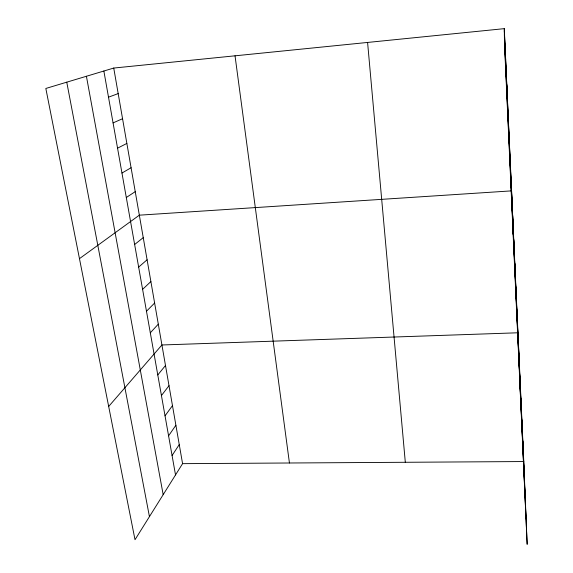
<?xml version="1.0" encoding="UTF-8"?>
<svg xmlns="http://www.w3.org/2000/svg" width="573" height="573" viewBox="0 0 573 573"><rect width="100%" height="100%" fill="white"/><g stroke="black" fill="none" stroke-linecap="round" stroke-linejoin="round"><path stroke-width="0.86" d="M113.741 68.051L182.572 463.657L135.006 539.709L45.833 88.464L113.741 68.051L504.29 28.65L527.167 544.35L504.498 43.713L504.29 28.65M172.079 455.521L179.249 444.591M168.584 435.831L175.882 425.245M165.038 415.84L172.473 405.62M161.436 395.549L169.006 385.701M157.783 374.95L165.49 365.495M108.677 406.458L161.923 344.982L518.013 332.777L520.549 398.228M150.305 332.806L158.298 324.16M146.48 311.246L154.617 303.024M142.598 289.344L150.885 281.565M138.652 267.097L147.096 259.777M134.641 244.499L143.243 237.645M79.468 258.645L139.332 215.176L511.61 190.866L513.136 234.464M126.304 197.499L135.242 191.647M121.963 173.046L131.081 167.739M117.551 148.185L126.855 143.429M113.067 122.901L122.558 118.718M108.505 97.181L118.181 93.6M182.572 463.657L523.822 461.552M66.762 82.175L149.438 516.631M86.416 76.266L163.176 494.671M103.863 71.016L175.517 474.931M235.03 55.81L289.437 462.998M367.587 42.438L405.312 462.282M504.433 39.014L526.143 519.016M504.319 30.813L524.316 473.699M504.376 34.652L525.176 495.079M522.891 440.924L523.364 452.67M521.946 419.973L522.397 431.311M520.012 377.07L520.427 387.541M520.986 398.693L521.423 409.602M519.023 355.102L519.41 365.116M516.989 310.093L517.333 319.14M515.951 287.03L516.273 295.568M514.891 263.587L515.191 271.595M513.816 239.75L514.088 247.214M512.72 215.512L512.971 222.41M510.443 165.024L510.636 170.704M509.261 138.723L509.418 143.751M508.05 111.95L508.179 116.298M506.819 84.689L506.919 88.335M505.565 56.928L505.63 59.843"/></g></svg>
